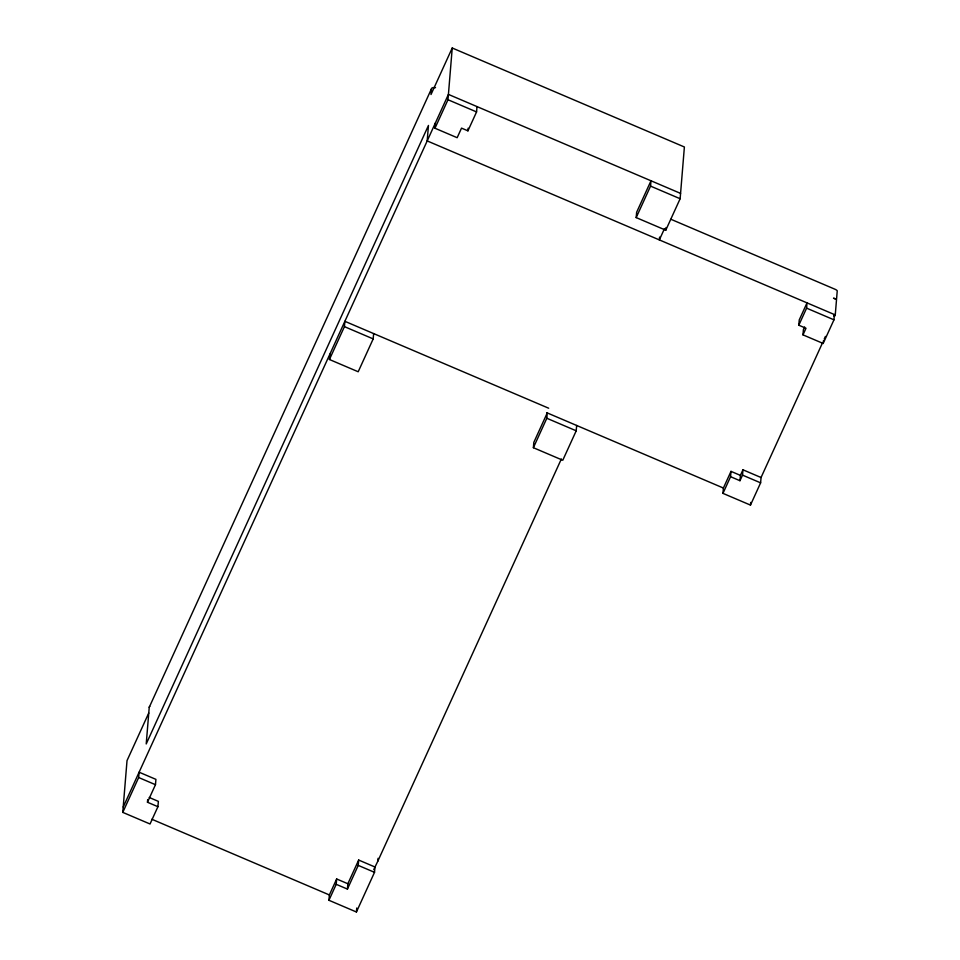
<?xml version="1.0" encoding="UTF-8"?>
<svg xmlns="http://www.w3.org/2000/svg" width="960" height="960" viewBox="0 0 960 960"><rect width="100%" height="100%" fill="white"/><g stroke="black" fill="none" stroke-linecap="round" stroke-linejoin="round"><path stroke-width="1.44" d="M149.22 797.472L158.364 801.372L157.92 806.7L150.036 823.992L122.772 812.376L127.02 760.632L148.764 713.004M122.772 812.376L138.672 777.528L139.104 772.2L155.916 779.364L155.472 784.704L147.468 802.248L157.92 806.7M435.528 87.648A14.232 3.756 24.5 0 0 431.472 88.812L149.232 707.304L146.22 743.94L428.46 125.448L427.188 140.916L835.26 314.916L834.612 316.32M147.468 802.248L147.684 799.584M373.632 333.576L373.188 338.904L358.2 371.76L329.436 359.496L329.88 354.156M329.436 359.496L344.436 326.64L344.868 321.312L548.676 408.216M347.856 883.752L358.68 860.052L374.964 867L374.52 872.328L356.424 912L328.932 900.276L329.376 894.948L336.66 878.976L347.856 883.752L347.424 889.092L336.216 884.316L336.66 878.976M347.424 889.092L358.236 865.392L358.68 860.052M356.424 912L356.748 908.004M431.472 88.812L431.004 94.512L452.232 48L684.384 146.988L680.136 198.732L665.772 230.208L636.192 217.596L636.636 212.268L651 180.78L650.556 186.12L636.192 217.596M477 106.596L476.568 111.924L467.928 130.848L461.532 128.124L457.152 137.7L434.976 128.232L435.408 122.904M373.752 869.64L377.844 861.12L378.072 858.312M434.976 128.232L447.984 99.732L452.232 48M467.928 130.848L468.144 128.184M533.388 447.708L533.82 442.38L547.26 412.932L546.816 418.26L533.388 447.708L562.776 460.248L576.216 430.8L576.66 425.46M659.58 237.096L659.34 239.904L664.488 228.636M665.772 230.208L665.988 227.544M822.396 343.104L761.052 477.516L760.62 482.844L750.468 505.092L722.964 493.368L723.396 488.04L731.004 471.372L740.412 475.38L739.968 480.708L730.572 476.7L731.004 471.372M739.968 480.708L742.524 475.128L742.956 469.8L761.052 477.516M750.468 505.092L750.684 502.428M798.804 325.212L799.236 319.932L807.024 302.88L806.592 308.148L798.804 325.212L805.992 328.272L802.98 334.86L823.176 343.464L833.964 319.824L834.396 314.544L833.76 315.948M802.98 334.86L803.412 329.58L804.612 326.952M823.176 343.464L823.392 340.824M835.26 314.916L836.532 299.448L833.52 298.164A3.288 0.864 24.5 0 0 836.604 298.536L837.228 290.94A2.58 0.684 24.5 0 0 834.924 289.212L670.908 219.276M123.216 807.036L448.416 94.404L680.568 193.392M328.932 900.276L336.216 884.316M377.844 861.12L561.348 459M722.964 493.368L730.572 476.7M740.412 475.38L742.956 469.8M824.22 339.084L825.444 336.408M447.984 99.732L476.568 111.924M650.556 186.12L680.136 198.732M806.592 308.148L833.964 319.824M742.524 475.128L760.62 482.844M546.648 412.668L723.396 488.04M344.436 326.64L373.188 338.904M546.816 418.26L576.216 430.8M358.236 865.392L374.52 872.328M138.672 777.528L155.472 784.704M151.848 819.252L329.376 894.948M149.232 707.304A14.232 3.756 24.5 0 1 149.76 706.476"/></g></svg>
